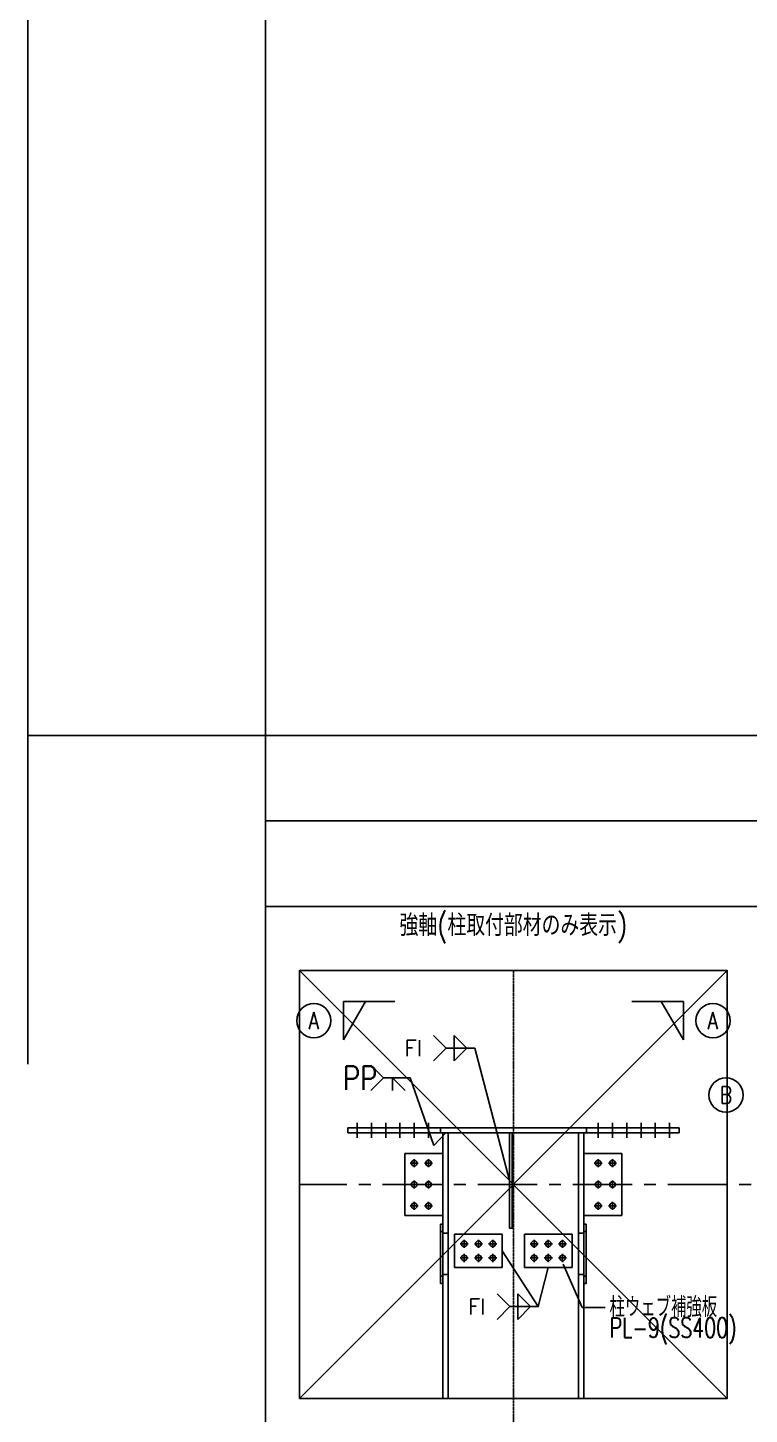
# Model space of a CAD drawing. Extents: x -668440 to 1010955, y -1678500 to 210463.
# Drawn here: x -668440 to -638085, y -903745 to -845401 of the extents above; entities that cross this region are included whole.
import ezdxf
from ezdxf.enums import TextEntityAlignment as Align

# ---------------------------------------------------------------- set-up
doc = ezdxf.new("R2010")
doc.units = 0
doc.header["$MEASUREMENT"] = 0
doc.linetypes.add('CENTER', pattern=[2, 1.25, -0.25, 0.25, -0.25])
doc.layers.get('0').update_dxf_attribs({"color": 3, "linetype": 'CONTINUOUS'})
doc.layers.get('Defpoints').update_dxf_attribs({"color": 251, "linetype": 'CONTINUOUS'})
doc.layers.add('00_ADDL', color=253, linetype='CONTINUOUS', plot=False)
for name, color, linetype in [('010', 7, 'CONTINUOUS'), ('098', 7, 'CONTINUOUS'), ('100', 5, 'CENTER'), ('_1-1_L-CL', 3, 'CONTINUOUS'), ('_1-3_L-CS', 1, 'CONTINUOUS'), ('_1-B_TXT1', 3, 'CONTINUOUS'), ('_5-6_GS-M', 6, 'CONTINUOUS'), ('BEAM_H-434x299x10x15x13', 7, 'CONTINUOUS'), ('BOLT', 4, 'CONTINUOUS'), ('chole', 7, 'CONTINUOUS'), ('COL_H-594x302x14x23x13', 7, 'CONTINUOUS'), ('ctp400-40-60-60-0-0-M22', 7, 'CONTINUOUS'), ('cwr_d', 7, 'CONTINUOUS'), ('SH400-12-3-3-M22@90(0.0)', 7, 'CONTINUOUS'), ('SP400-40-60-60-0-0-M22-200-K6-614-322-0-168-TYPE2', 7, 'CONTINUOUS')]:
    doc.layers.add(name, color=color, linetype=linetype)
doc.styles.add('DRACAD', font='txt', dxfattribs={"width": 0.85, "bigfont": 'extfont2'})
doc.styles.add('S000', font='simplex.shx', dxfattribs={"width": 0.7, "bigfont": 'extfont2.shx'})
doc.styles.add('S020', font='simplex.shx', dxfattribs={"width": 0.8, "height": 100, "bigfont": 'extfont2.shx'})
doc.styles.add('S030', font='simplex.shx', dxfattribs={"width": 0.8, "bigfont": 'extfont2.shx'})

# ---------------------------------------------------------------- blocks, each defined once
blk = doc.blocks.new('剛接合部C1Y')
for p, q in [((-232913.84825, -399027.59222), (-232913.84825, -392142.59222)), ((-232176.77238, -394229.59222), (-232167.77238, -394229.59222)), ((-231564.77238, -394229.59222), (-231573.77238, -394229.59222)), ((-232167.77238, -394236.59222), (-232144.77238, -394236.59222)), ((-231573.77238, -394236.59222), (-231596.77238, -394236.59222)), ((-232176.77238, -394418.59222), (-232167.77238, -394418.59222)), ((-232167.77238, -394411.59222), (-232144.77238, -394411.59222)), ((-231573.77238, -394411.59222), (-231596.77238, -394411.59222)), ((-231564.77238, -394418.59222), (-231573.77238, -394418.59222))]:
    blk.add_line(p, q)
for points in [[(-232176.77238, -394449.59222), (-232167.77238, -394449.59222), (-232167.77238, -394199.59222), (-232176.77238, -394199.59222)], [(-231564.77238, -394199.59222), (-231573.77238, -394199.59222), (-231573.77238, -394449.59222), (-231564.77238, -394449.59222)]]:
    blk.add_lwpolyline(points, close=True)
at = {"layer": '00_ADDL'}
for p, q in [((-232770.77238, -393132.59222), (-230970.77238, -394932.59222)), ((-230970.77238, -393132.59222), (-232770.77238, -394932.59222))]:
    blk.add_line(p, q, dxfattribs=at)
blk.add_lwpolyline([(-232770.77238, -394932.59222), (-232770.77238, -393132.59222), (-230970.77238, -393132.59222), (-230970.77238, -394932.59222)], close=True, dxfattribs=at)
at = {"layer": '100'}
blk.add_line((-231870.77238, -397002.59222), (-231870.77238, -393132.59222), dxfattribs=at)
at = {"layer": '100', "linetype": 'CENTER', "ltscale": 200}
blk.add_line((-226970.77238, -394032.59222), (-232770.77238, -394032.59222), dxfattribs=at)
at = {"layer": '_1-1_L-CL'}
for p, q in [((-232913.84825, -392142.59222), (-226827.6965, -392142.59222)), ((-232913.84825, -392142.59222), (-226827.6965, -392142.59222)), ((-232913.84825, -392502.59222), (-226827.6965, -392502.59222)), ((-232913.84825, -392862.59222), (-226827.6965, -392862.59222))]:
    blk.add_line(p, q, dxfattribs=at)
at = {"layer": '_1-1_L-CL', "transparency": 33554661}
for p, q in [((-232470.69688, -393530.18924), (-232417.36355, -393583.52257)), ((-232470.69688, -393636.8559), (-232417.36355, -393583.52257)), ((-232305.46861, -393583.52257), (-232417.36355, -393583.52257)), ((-232378.82944, -393636.8559), (-232378.82944, -393583.52257)), ((-232378.82944, -393583.52257), (-232325.49611, -393636.8559)), ((-232305.46861, -393583.52257), (-232205.14714, -393868.69562)), ((-232205.14714, -393868.69562), (-232154.52604, -393815.59222))]:
    blk.add_line(p, q, dxfattribs=at)
at = {"layer": '_1-3_L-CS'}
for p, q in [((-232368.95384, -393262.48971), (-232586.08899, -393262.48971)), ((-232586.08899, -393262.48971), (-232586.08899, -393423.55949)), ((-232586.08899, -393423.55949), (-232493.09531, -393262.48971)), ((-231372.59092, -393262.48971), (-231155.45576, -393262.48971)), ((-231155.45576, -393423.55949), (-231248.44944, -393262.48971)), ((-231155.45576, -393262.48971), (-231155.45576, -393423.55949)), ((-231661.58203, -394367.61166), (-231581.48647, -394549.54942)), ((-231581.48647, -394549.54942), (-231484.1936, -394549.85507))]:
    blk.add_line(p, q, dxfattribs=at)
at = {"layer": '_1-3_L-CS', "transparency": 33554661}
for p, q in [((-232206.1096, -393405.48827), (-232152.77627, -393458.8216)), ((-232119.93502, -393405.48827), (-232066.60168, -393458.8216)), ((-232119.93502, -393405.48827), (-232119.93502, -393512.15493)), ((-232206.1096, -393512.15493), (-232152.77627, -393458.8216)), ((-232119.93502, -393512.15493), (-232066.60168, -393458.8216)), ((-231917.77238, -394311.59222), (-231766.01942, -394546.46095)), ((-231938.82579, -394493.12762), (-231885.49246, -394546.46095)), ((-231852.6512, -394493.12762), (-231799.31787, -394546.46095)), ((-231852.6512, -394493.12762), (-231852.6512, -394599.79429)), ((-231938.82579, -394599.79429), (-231885.49246, -394546.46095)), ((-231852.6512, -394599.79429), (-231799.31787, -394546.46095))]:
    blk.add_line(p, q, dxfattribs=at)
at = {"layer": '_1-3_L-CS'}
for points in [[(-231887.27238, -394016.09222), (-232033.30323, -393458.8216), (-232152.77627, -393458.8216)], [(-231723.77238, -394381.59222), (-231766.01942, -394546.46095), (-231885.49246, -394546.46095)]]:
    blk.add_lwpolyline(points, dxfattribs=at)
at = {"layer": '_1-3_L-CS', "ltscale": 10}
for centre in [(-232710.32977, -393343.0246), (-231031.21498, -393343.0246), (-230976.44211, -393655.82892)]:
    blk.add_circle(centre, 72, dxfattribs=at)
at = {"layer": '_5-6_GS-M', "transparency": 33554661}
blk.add_lwpolyline([(-231886.43904, -393815.59222), (-231886.43904, -394216.59222), (-231875.77238, -394216.59222), (-231875.77238, -393815.59222)], close=True, dxfattribs=at)
at = {"layer": 'BEAM_H-434x299x10x15x13'}
for p, q in [((-232187.77238, -393815.59222), (-232187.77238, -393815.59222)), ((-231553.77238, -393815.59222), (-231553.77238, -393815.59222))]:
    blk.add_line(p, q, dxfattribs=at)
at = {"layer": 'BOLT'}
for p, q in [((-232527.77238, -393835.59222), (-232527.77238, -393773.59222)), ((-232467.77238, -393835.59222), (-232467.77238, -393773.59222)), ((-232407.77238, -393835.59222), (-232407.77238, -393773.59222)), ((-232347.77238, -393835.59222), (-232347.77238, -393773.59222)), ((-232287.77238, -393835.59222), (-232287.77238, -393773.59222)), ((-232227.77238, -393835.59222), (-232227.77238, -393773.59222)), ((-231513.77238, -393835.59222), (-231513.77238, -393773.59222)), ((-231453.77238, -393835.59222), (-231453.77238, -393773.59222)), ((-231393.77238, -393835.59222), (-231393.77238, -393773.59222)), ((-231333.77238, -393835.59222), (-231333.77238, -393773.59222)), ((-231273.77238, -393835.59222), (-231273.77238, -393773.59222)), ((-231213.77238, -393835.59222), (-231213.77238, -393773.59222)), ((-232287.77238, -393959.59222), (-232287.77238, -393925.59222)), ((-232227.77238, -393959.59222), (-232227.77238, -393925.59222)), ((-231513.77238, -393959.59222), (-231513.77238, -393925.59222)), ((-231453.77238, -393959.59222), (-231453.77238, -393925.59222)), ((-232304.77238, -393942.59222), (-232270.77238, -393942.59222)), ((-232244.77238, -393942.59222), (-232210.77238, -393942.59222)), ((-231530.77238, -393942.59222), (-231496.77238, -393942.59222)), ((-231470.77238, -393942.59222), (-231436.77238, -393942.59222)), ((-232304.77238, -394032.59222), (-232270.77238, -394032.59222)), ((-232287.77238, -394049.59222), (-232287.77238, -394015.59222)), ((-232244.77238, -394032.59222), (-232210.77238, -394032.59222)), ((-232227.77238, -394049.59222), (-232227.77238, -394015.59222)), ((-231530.77238, -394032.59222), (-231496.77238, -394032.59222)), ((-231513.77238, -394049.59222), (-231513.77238, -394015.59222)), ((-231470.77238, -394032.59222), (-231436.77238, -394032.59222)), ((-231453.77238, -394049.59222), (-231453.77238, -394015.59222)), ((-232287.77238, -394139.59222), (-232287.77238, -394105.59222)), ((-232227.77238, -394139.59222), (-232227.77238, -394105.59222)), ((-231513.77238, -394139.59222), (-231513.77238, -394105.59222)), ((-231453.77238, -394139.59222), (-231453.77238, -394105.59222)), ((-232304.77238, -394122.59222), (-232270.77238, -394122.59222)), ((-232244.77238, -394122.59222), (-232210.77238, -394122.59222)), ((-231530.77238, -394122.59222), (-231496.77238, -394122.59222)), ((-231470.77238, -394122.59222), (-231436.77238, -394122.59222)), ((-232094.77238, -394281.59222), (-232060.77238, -394281.59222)), ((-232077.77238, -394298.59222), (-232077.77238, -394264.59222)), ((-232034.77238, -394281.59222), (-232000.77238, -394281.59222)), ((-232017.77238, -394298.59222), (-232017.77238, -394264.59222)), ((-231974.77238, -394281.59222), (-231940.77238, -394281.59222)), ((-231957.77238, -394298.59222), (-231957.77238, -394264.59222)), ((-231800.77238, -394281.59222), (-231766.77238, -394281.59222)), ((-231783.77238, -394298.59222), (-231783.77238, -394264.59222)), ((-231740.77238, -394281.59222), (-231706.77238, -394281.59222)), ((-231723.77238, -394298.59222), (-231723.77238, -394264.59222)), ((-231680.77238, -394281.59222), (-231646.77238, -394281.59222)), ((-231663.77238, -394298.59222), (-231663.77238, -394264.59222)), ((-232094.77238, -394341.59222), (-232060.77238, -394341.59222)), ((-232077.77238, -394358.59222), (-232077.77238, -394324.59222)), ((-232034.77238, -394341.59222), (-232000.77238, -394341.59222)), ((-232017.77238, -394358.59222), (-232017.77238, -394324.59222)), ((-231974.77238, -394341.59222), (-231940.77238, -394341.59222)), ((-231957.77238, -394358.59222), (-231957.77238, -394324.59222)), ((-231800.77238, -394341.59222), (-231766.77238, -394341.59222)), ((-231783.77238, -394358.59222), (-231783.77238, -394324.59222)), ((-231740.77238, -394341.59222), (-231706.77238, -394341.59222)), ((-231723.77238, -394358.59222), (-231723.77238, -394324.59222)), ((-231680.77238, -394341.59222), (-231646.77238, -394341.59222)), ((-231663.77238, -394358.59222), (-231663.77238, -394324.59222))]:
    blk.add_line(p, q, dxfattribs=at)
at = {"layer": 'chole', "extrusion": (0, 6.12323e-17, -1)}
for centre in [(232077.77238, -394281.59222), (232017.77238, -394281.59222), (231957.77238, -394281.59222), (232077.77238, -394341.59222), (232017.77238, -394341.59222), (231957.77238, -394341.59222)]:
    blk.add_circle(centre, 12, dxfattribs=at)
at = {"layer": 'chole'}
for centre in [(-231783.77238, -394281.59222), (-231723.77238, -394281.59222), (-231663.77238, -394281.59222), (-231783.77238, -394341.59222), (-231723.77238, -394341.59222), (-231663.77238, -394341.59222)]:
    blk.add_circle(centre, 12, dxfattribs=at)
at = {"layer": 'COL_H-594x302x14x23x13'}
for p, q in [((-232167.77238, -394932.59222), (-232167.77238, -393815.59222)), ((-232144.77238, -394932.59222), (-232144.77238, -393815.59222)), ((-231596.77238, -394932.59222), (-231596.77238, -393815.59222)), ((-231573.77238, -394932.59222), (-231573.77238, -393815.59222))]:
    blk.add_line(p, q, dxfattribs=at)
at = {"layer": 'ctp400-40-60-60-0-0-M22'}
blk.add_line((-232177.77238, -393815.59222), (-231563.77238, -393815.59222), dxfattribs=at)
at = {"layer": 'cwr_d'}
for p, q in [((-232117.77238, -394241.59222), (-231917.77238, -394241.59222)), ((-232117.77238, -394381.59222), (-232117.77238, -394241.59222)), ((-231917.77238, -394241.59222), (-231917.77238, -394381.59222)), ((-231623.77238, -394241.59222), (-231823.77238, -394241.59222)), ((-231823.77238, -394241.59222), (-231823.77238, -394381.59222)), ((-231623.77238, -394381.59222), (-231623.77238, -394241.59222)), ((-231917.77238, -394381.59222), (-232117.77238, -394381.59222)), ((-231823.77238, -394381.59222), (-231623.77238, -394381.59222))]:
    blk.add_line(p, q, dxfattribs=at)
at = {"layer": 'cwr_d', "extrusion": (0, 6.12323e-17, -1)}
for centre in [(232077.77238, -394281.59222), (232017.77238, -394281.59222), (231957.77238, -394281.59222), (232077.77238, -394341.59222), (232017.77238, -394341.59222), (231957.77238, -394341.59222)]:
    blk.add_circle(centre, 12, dxfattribs=at)
at = {"layer": 'cwr_d'}
for centre in [(-231783.77238, -394281.59222), (-231723.77238, -394281.59222), (-231663.77238, -394281.59222), (-231783.77238, -394341.59222), (-231723.77238, -394341.59222), (-231663.77238, -394341.59222)]:
    blk.add_circle(centre, 12, dxfattribs=at)
at = {"layer": 'Defpoints'}
for p, q in [((-233913.84825, -376150.73644), (-233913.84825, -393525.7562)), ((-232913.84825, -376150.73644), (-232913.84825, -393525.7562)), ((-233913.84825, -392142.59222), (-194214.20716, -392142.59222))]:
    blk.add_line(p, q, dxfattribs=at)
at = {"layer": 'SH400-12-3-3-M22@90(0.0)'}
for p, q in [((-232327.77238, -394162.59222), (-232327.77238, -393902.59222)), ((-232327.77238, -393902.59222), (-232167.77238, -393902.59222)), ((-232167.77238, -393902.59222), (-232167.77238, -394162.59222)), ((-231573.77238, -393902.59222), (-231573.77238, -394162.59222)), ((-231413.77238, -393902.59222), (-231573.77238, -393902.59222)), ((-231413.77238, -394162.59222), (-231413.77238, -393902.59222)), ((-232167.77238, -394162.59222), (-232327.77238, -394162.59222)), ((-231573.77238, -394162.59222), (-231413.77238, -394162.59222))]:
    blk.add_line(p, q, dxfattribs=at)
at = {"layer": 'SH400-12-3-3-M22@90(0.0)', "extrusion": (0, 6.12323e-17, -1)}
for centre in [(232287.77238, -393942.59222), (232227.77238, -393942.59222), (232287.77238, -394032.59222), (232227.77238, -394032.59222), (232287.77238, -394122.59222), (232227.77238, -394122.59222)]:
    blk.add_circle(centre, 12, dxfattribs=at)
at = {"layer": 'SH400-12-3-3-M22@90(0.0)'}
for centre in [(-231513.77238, -393942.59222), (-231453.77238, -393942.59222), (-231513.77238, -394032.59222), (-231453.77238, -394032.59222), (-231513.77238, -394122.59222), (-231453.77238, -394122.59222)]:
    blk.add_circle(centre, 12, dxfattribs=at)
at = {"layer": 'SP400-40-60-60-0-0-M22-200-K6-614-322-0-168-TYPE2'}
for p, q in [((-232567.77238, -393793.59222), (-231173.77238, -393793.59222)), ((-232567.77238, -393815.59222), (-232567.77238, -393793.59222)), ((-232567.77238, -393815.59222), (-231173.77238, -393815.59222)), ((-232177.77238, -393815.59222), (-232177.77238, -393793.59222)), ((-231563.77238, -393815.59222), (-231563.77238, -393793.59222)), ((-231173.77238, -393815.59222), (-231173.77238, -393793.59222))]:
    blk.add_line(p, q, dxfattribs=at)
at = {"layer": '010', "color": 3, "linetype": 'Continuous', "style": 'DRACAD', "width": 0.8}
blk.add_text('PP', height=100, dxfattribs=at).set_placement((-232587.31933, -393584.73336), align=Align.MIDDLE_LEFT)
at = {"layer": '098', "color": 3, "linetype": 'Continuous', "style": 'DRACAD'}
for p in [(-232328.90765, -393458.8216), (-232061.62384, -394546.46095)]:
    blk.add_text('FI', height=66.666667, dxfattribs=at).set_placement(p, align=Align.MIDDLE_LEFT)
at = {"layer": '_1-3_L-CS', "ltscale": 10, "style": 'S000', "width": 0.8}
for s, p in [('A', (-232710.32977, -393343.0246)), ('B', (-230976.44211, -393655.82892))]:
    blk.add_text(s, height=72, rotation=359.99999997, dxfattribs=at).set_placement(p, align=Align.MIDDLE)
at = {"layer": '_1-3_L-CS', "ltscale": 10, "style": 'S000', "text_generation_flag": 2, "width": 0.8}
blk.add_text('A', height=72, rotation=0.00000003, dxfattribs=at).set_placement((-231031.21498, -393343.0246), align=Align.MIDDLE)
at = {"layer": '_1-B_TXT1', "style": 'S020', "width": 0.8}
blk.add_text('強軸(柱取付部材のみ表示)', height=90, dxfattribs=at).set_placement((-231870.77238, -393013.51949), align=Align.BOTTOM_CENTER)
at = {"layer": '_1-B_TXT1', "color": 3, "style": 'S030', "width": 0.7}
for s, p in [('柱ウェブ補強板', (-231466.13856, -394548.20623)), ('PL-9(SS400)', (-231466.13856, -394634.8452))]:
    blk.add_text(s, height=84, dxfattribs=at).set_placement(p, align=Align.MIDDLE_LEFT)

msp = doc.modelspace()

# ---------------------------------------------------------------- block references
at = {"xscale": 10, "yscale": 10, "zscale": 10}
msp.add_blockref('剛接合部C1Y', (1670698.6842, 3046247.35843, 5600), dxfattribs=at)

doc.saveas('drawing.dxf')
